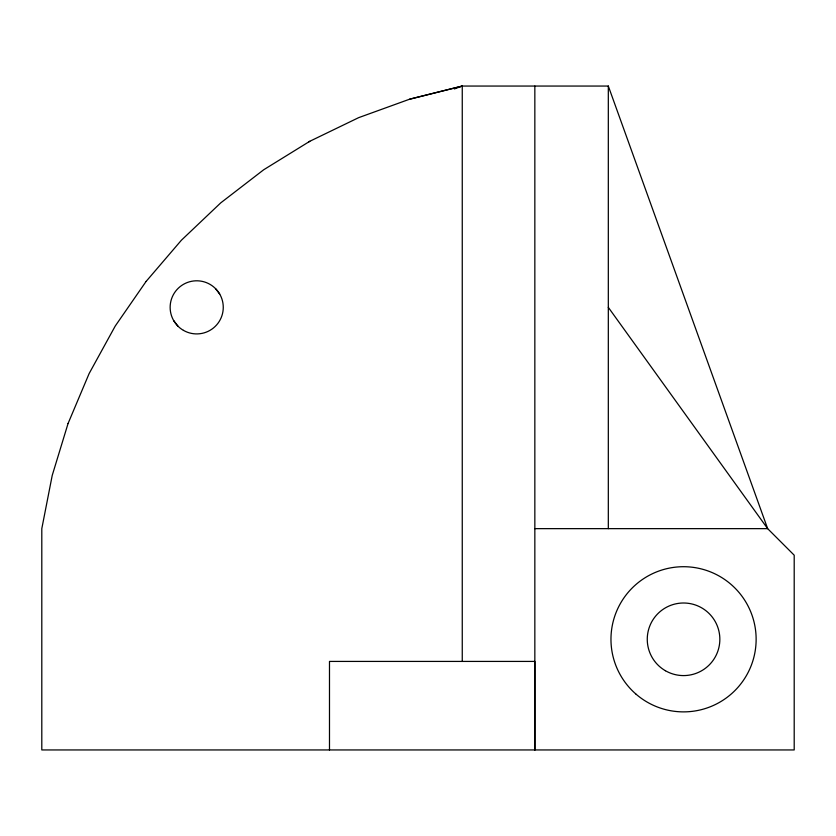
<?xml version="1.0" encoding="UTF-8"?>
<svg xmlns="http://www.w3.org/2000/svg" width="836" height="836" viewBox="0 0 836 836"><rect width="100%" height="100%" fill="white"/><g stroke="black" fill="none" stroke-linecap="round" stroke-linejoin="round"><path stroke-width="1.25" d="M329.488 749.944L329.488 661.422L534.841 661.422L534.841 749.944L534.841 86.056M68.05 423.538L52.219 475.423L41.8 528.655L41.8 749.944L794.2 749.944L794.2 555.198L767.647 528.645L608.315 307.355M68.05 423.549L89.128 373.567L115.243 326.03L146.101 281.429M146.101 281.439L181.381 240.235L220.714 202.887L263.674 169.781L309.811 141.274L358.644 117.657L409.64 99.191L462.256 86.056L608.315 86.056L767.647 528.645L534.841 528.645M308.944 141.817L309.811 141.284M454.282 88.961L462.256 86.056L462.256 661.422M409.64 99.202L462.256 86.056M215.489 288.577L219.711 294.073M173.71 320.627L177.932 326.134M608.315 86.056L608.315 528.645M635.694 693.87A72.586 72.586 0 0 0 754.741 653.449A72.586 72.586 0 0 0 660.221 570.56A72.586 72.586 0 0 0 635.694 693.87M183.429 330.356A26.553 26.553 0 0 0 223.264 307.355A26.553 26.553 0 0 0 183.429 284.355A26.553 26.553 0 0 0 183.429 330.356M665.404 670.723A36.293 36.293 0 0 0 719.848 639.289A36.293 36.293 0 0 0 665.404 607.866A36.293 36.293 0 0 0 665.404 670.723"/></g></svg>
